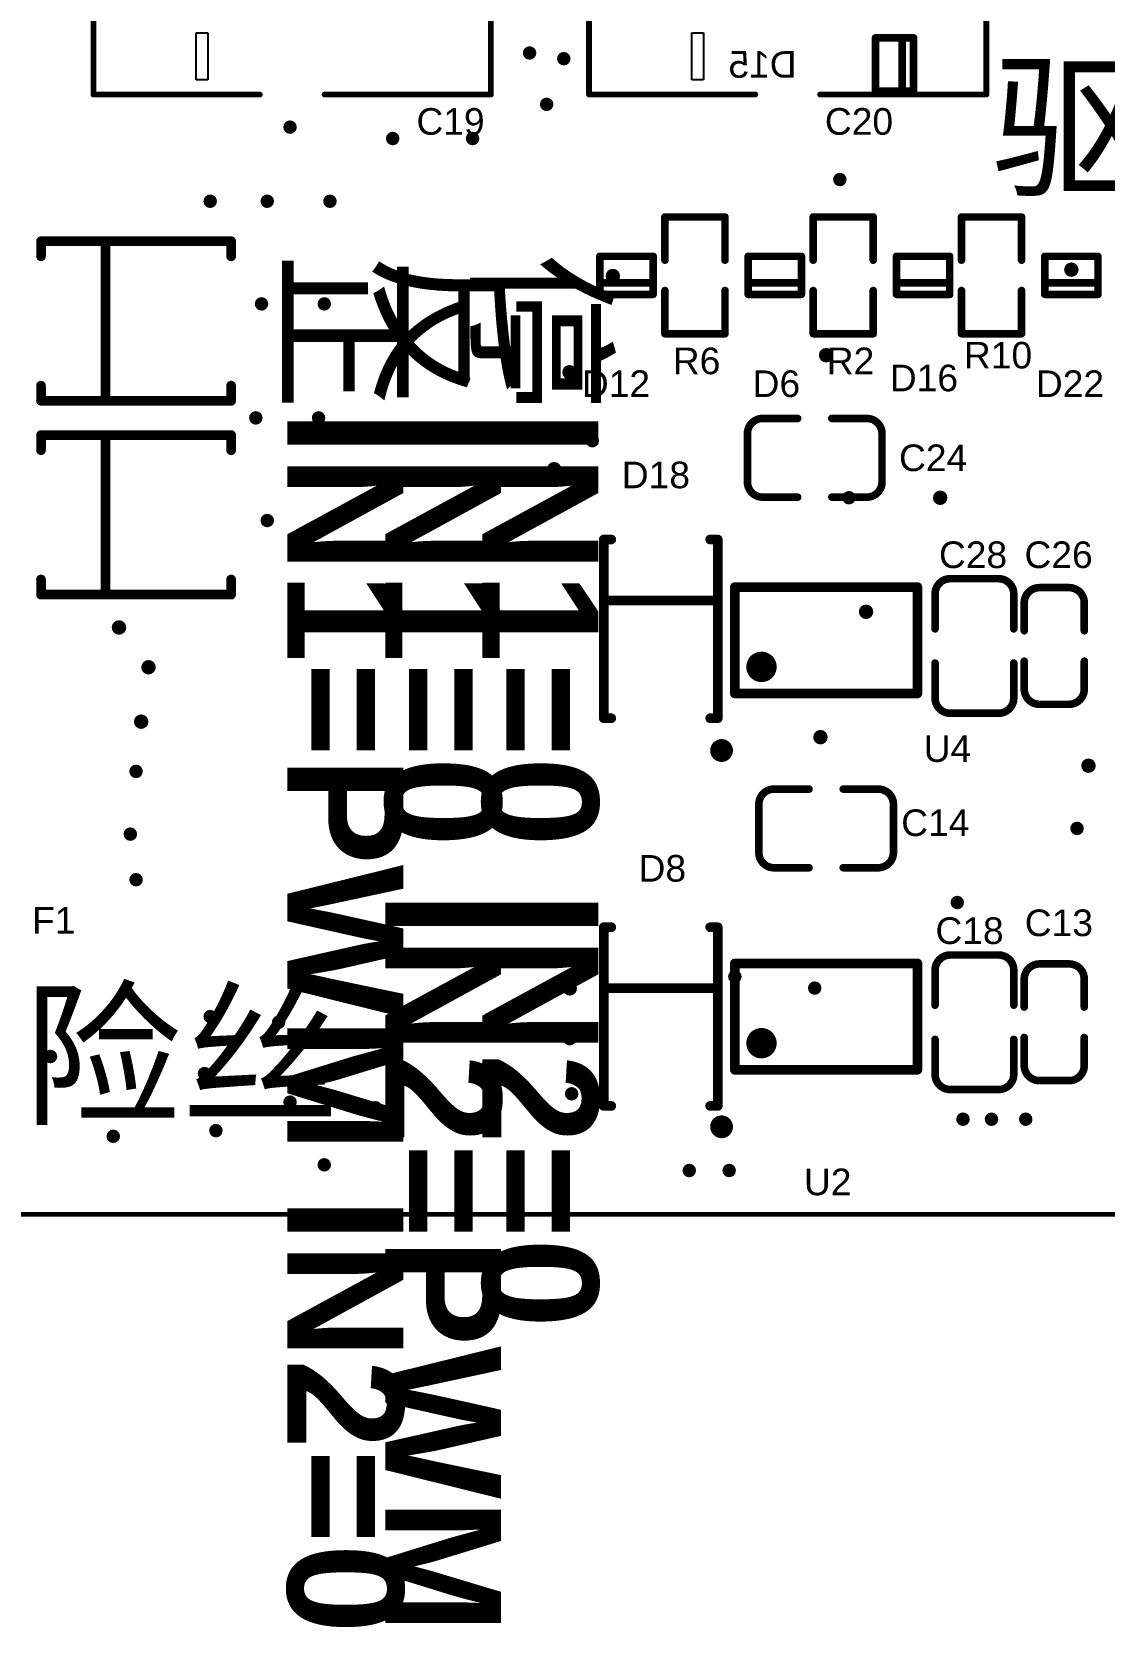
# Model space of a CAD drawing. Header units: inches. Extents: x -6 to 109, y -11 to 64.
# Drawn here: x 34.31 to 62.51, y -10.96 to 31.01 of the extents above; entities that cross this region are included whole.
import ezdxf

# ---------------------------------------------------------------- set-up
doc = ezdxf.new("R2010")
doc.units = ezdxf.units.IN
for name, color, linetype in [('BottomOverlay', 54, 'Continuous'), ('Mechanical1', 6, 'Continuous'), ('TopOverlay', 2, 'Continuous'), ('ViaHoleLayer', 16, 'Continuous')]:
    doc.layers.add(name, color=color, linetype=linetype)
doc.styles.add('Arial', font='', dxfattribs={"height": 0.2})
doc.styles.add('Arial_Bold', font='', dxfattribs={"height": 0.2})
doc.styles.get('Arial').set_extended_font_data('Arial')
doc.styles.get('Arial_Bold').set_extended_font_data('Arial', bold=True)

# ---------------------------------------------------------------- blocks, each defined once
blk = doc.blocks.new('LC_SMB_DO_214AA__S1_4')
at = {"layer": 'TopOverlay', "const_width": 0.254}
for points in [[(-2.5, 1.7), (-2.5, 2.1)], [(-2.5, 2.1), (2.5, 2.1)], [(-0.8, -2.1), (-0.8, 2.1)], [(2.5, 1.7), (2.5, 2.1)], [(-2.5, -2.1), (-2.5, -1.7)], [(2.5, -2.1), (2.5, -1.7)], [(-2.5, -2.1), (2.5, -2.1)]]:
    blk.add_lwpolyline(points, dxfattribs=at)
at = {"layer": 'TopOverlay', "const_width": 0.127}
for points in [[(-2.564, 2.1, 1), (-2.437, 2.1, 1)], [(-2.564, 2.1, 1), (-2.437, 2.1, 1)], [(-0.864, 2.1, 1), (-0.737, 2.1, 1)], [(2.437, 2.1, 1), (2.564, 2.1, 1)], [(2.437, 2.1, 1), (2.564, 2.1, 1)], [(-2.564, 1.7, 1), (-2.437, 1.7, 1)], [(2.437, 1.7, 1), (2.564, 1.7, 1)], [(-2.564, -1.7, 1), (-2.437, -1.7, 1)], [(2.437, -1.7, 1), (2.564, -1.7, 1)], [(-2.564, -2.1, 1), (-2.437, -2.1, 1)], [(-2.564, -2.1, 1), (-2.437, -2.1, 1)], [(-0.864, -2.1, 1), (-0.737, -2.1, 1)], [(2.437, -2.1, 1), (2.564, -2.1, 1)], [(2.437, -2.1, 1), (2.564, -2.1, 1)]]:
    blk.add_lwpolyline(points, format="xyb", close=True, dxfattribs=at)
blk = doc.blocks.new('LC_SOIC_8_150____8')
at = {"layer": 'TopOverlay', "const_width": 0.254}
for points in [[(-2.4, 1.4), (2.4, 1.4)], [(-2.4, -1.4), (-2.4, 1.4)], [(2.4, -1.4), (2.4, 1.4)], [(-2.4, -1.4), (2.4, -1.4)]]:
    blk.add_lwpolyline(points, dxfattribs=at)
at = {"layer": 'TopOverlay'}
for points, const_width in [([(-2.464, 1.4, 1), (-2.337, 1.4, 1)], 0.127), ([(-2.464, 1.4, 1), (-2.337, 1.4, 1)], 0.127), ([(2.337, 1.4, 1), (2.464, 1.4, 1)], 0.127), ([(2.337, 1.4, 1), (2.464, 1.4, 1)], 0.127), ([(-1.5, -0.7, 1), (-1.9, -0.7, 1)], 0.4), ([(-2, -0.7, 1), (-1.8, -0.7, 1)], 0.2), ([(-1.6, -0.7, 1), (-1.4, -0.7, 1)], 0.2), ([(-2.464, -1.4, 1), (-2.337, -1.4, 1)], 0.127), ([(-2.464, -1.4, 1), (-2.337, -1.4, 1)], 0.127), ([(2.337, -1.4, 1), (2.464, -1.4, 1)], 0.127), ([(2.337, -1.4, 1), (2.464, -1.4, 1)], 0.127), ([(-2.6, -2.9, 1), (-2.9, -2.9, 1)], 0.3), ([(-2.975, -2.9, 1), (-2.825, -2.9, 1)], 0.15), ([(-2.675, -2.9, 1), (-2.525, -2.9, 1)], 0.15)]:
    blk.add_lwpolyline(points, format="xyb", close=True, dxfattribs=dict(at, const_width=const_width))
blk = doc.blocks.new('LC_SOIC_8_150____10')
at = {"layer": 'TopOverlay', "const_width": 0.254}
for points in [[(-2.4, 1.4), (2.4, 1.4)], [(-2.4, -1.4), (-2.4, 1.4)], [(2.4, -1.4), (2.4, 1.4)], [(-2.4, -1.4), (2.4, -1.4)]]:
    blk.add_lwpolyline(points, dxfattribs=at)
at = {"layer": 'TopOverlay'}
for points, const_width in [([(-2.464, 1.4, 1), (-2.337, 1.4, 1)], 0.127), ([(-2.464, 1.4, 1), (-2.337, 1.4, 1)], 0.127), ([(2.337, 1.4, 1), (2.464, 1.4, 1)], 0.127), ([(2.337, 1.4, 1), (2.464, 1.4, 1)], 0.127), ([(-1.5, -0.7, 1), (-1.9, -0.7, 1)], 0.4), ([(-2, -0.7, 1), (-1.8, -0.7, 1)], 0.2), ([(-1.6, -0.7, 1), (-1.4, -0.7, 1)], 0.2), ([(-2.464, -1.4, 1), (-2.337, -1.4, 1)], 0.127), ([(-2.464, -1.4, 1), (-2.337, -1.4, 1)], 0.127), ([(2.337, -1.4, 1), (2.464, -1.4, 1)], 0.127), ([(2.337, -1.4, 1), (2.464, -1.4, 1)], 0.127), ([(-2.6, -2.9, 1), (-2.9, -2.9, 1)], 0.3), ([(-2.975, -2.9, 1), (-2.825, -2.9, 1)], 0.15), ([(-2.675, -2.9, 1), (-2.525, -2.9, 1)], 0.15)]:
    blk.add_lwpolyline(points, format="xyb", close=True, dxfattribs=dict(at, const_width=const_width))
blk = doc.blocks.new('LC_0603_R_30')
at = {"layer": 'TopOverlay', "const_width": 0.2}
for points in [[(-0.4, 0.79), (-1.535, 0.79)], [(-1.535, -0.79), (-1.535, 0.79)], [(1.535, 0.79), (0.4, 0.79)], [(1.535, -0.79), (1.535, 0.79)], [(-0.4, -0.79), (-1.535, -0.79)], [(1.535, -0.79), (0.4, -0.79)]]:
    blk.add_lwpolyline(points, dxfattribs=at)
at = {"layer": 'TopOverlay', "const_width": 0.1}
for points in [[(-1.585, 0.79, 1), (-1.485, 0.79, 1)], [(-1.585, 0.79, 1), (-1.485, 0.79, 1)], [(-0.45, 0.79, 1), (-0.35, 0.79, 1)], [(0.35, 0.79, 1), (0.45, 0.79, 1)], [(1.485, 0.79, 1), (1.585, 0.79, 1)], [(1.485, 0.79, 1), (1.585, 0.79, 1)], [(-1.585, -0.79, 1), (-1.485, -0.79, 1)], [(-1.585, -0.79, 1), (-1.485, -0.79, 1)], [(-0.45, -0.79, 1), (-0.35, -0.79, 1)], [(0.35, -0.79, 1), (0.45, -0.79, 1)], [(1.485, -0.79, 1), (1.585, -0.79, 1)], [(1.485, -0.79, 1), (1.585, -0.79, 1)]]:
    blk.add_lwpolyline(points, format="xyb", close=True, dxfattribs=at)
blk = doc.blocks.new('LC_0603_R_34')
at = {"layer": 'TopOverlay', "const_width": 0.2}
for points in [[(-0.4, 0.79), (-1.535, 0.79)], [(-1.535, -0.79), (-1.535, 0.79)], [(1.535, 0.79), (0.4, 0.79)], [(1.535, -0.79), (1.535, 0.79)], [(-0.4, -0.79), (-1.535, -0.79)], [(1.535, -0.79), (0.4, -0.79)]]:
    blk.add_lwpolyline(points, dxfattribs=at)
at = {"layer": 'TopOverlay', "const_width": 0.1}
for points in [[(-1.585, 0.79, 1), (-1.485, 0.79, 1)], [(-1.585, 0.79, 1), (-1.485, 0.79, 1)], [(-0.45, 0.79, 1), (-0.35, 0.79, 1)], [(0.35, 0.79, 1), (0.45, 0.79, 1)], [(1.485, 0.79, 1), (1.585, 0.79, 1)], [(1.485, 0.79, 1), (1.585, 0.79, 1)], [(-1.585, -0.79, 1), (-1.485, -0.79, 1)], [(-1.585, -0.79, 1), (-1.485, -0.79, 1)], [(-0.45, -0.79, 1), (-0.35, -0.79, 1)], [(0.35, -0.79, 1), (0.45, -0.79, 1)], [(1.485, -0.79, 1), (1.585, -0.79, 1)], [(1.485, -0.79, 1), (1.585, -0.79, 1)]]:
    blk.add_lwpolyline(points, format="xyb", close=True, dxfattribs=at)
blk = doc.blocks.new('LC_0603_R_38')
at = {"layer": 'TopOverlay', "const_width": 0.2}
for points in [[(-0.4, 0.79), (-1.535, 0.79)], [(-1.535, -0.79), (-1.535, 0.79)], [(1.535, 0.79), (0.4, 0.79)], [(1.535, -0.79), (1.535, 0.79)], [(-0.4, -0.79), (-1.535, -0.79)], [(1.535, -0.79), (0.4, -0.79)]]:
    blk.add_lwpolyline(points, dxfattribs=at)
at = {"layer": 'TopOverlay', "const_width": 0.1}
for points in [[(-1.585, 0.79, 1), (-1.485, 0.79, 1)], [(-1.585, 0.79, 1), (-1.485, 0.79, 1)], [(-0.45, 0.79, 1), (-0.35, 0.79, 1)], [(0.35, 0.79, 1), (0.45, 0.79, 1)], [(1.485, 0.79, 1), (1.585, 0.79, 1)], [(1.485, 0.79, 1), (1.585, 0.79, 1)], [(-1.585, -0.79, 1), (-1.485, -0.79, 1)], [(-1.585, -0.79, 1), (-1.485, -0.79, 1)], [(-0.45, -0.79, 1), (-0.35, -0.79, 1)], [(0.35, -0.79, 1), (0.45, -0.79, 1)], [(1.485, -0.79, 1), (1.585, -0.79, 1)], [(1.485, -0.79, 1), (1.585, -0.79, 1)]]:
    blk.add_lwpolyline(points, format="xyb", close=True, dxfattribs=at)
blk = doc.blocks.new('LC_SOD_123F_59')
at = {"layer": 'TopOverlay', "const_width": 0.2}
for points in [[(-0.5, 0.7), (-0.5, -0.7)], [(-0.5, 0.7), (0.5, 0.7)], [(-0.2, 0.7), (-0.2, -0.7)], [(0.5, 0.7), (0.5, -0.7)], [(-0.5, -0.7), (0.5, -0.7)]]:
    blk.add_lwpolyline(points, dxfattribs=at)
at = {"layer": 'TopOverlay', "const_width": 0.1}
for points in [[(-0.55, 0.7, 1), (-0.45, 0.7, 1)], [(-0.55, 0.7, 1), (-0.45, 0.7, 1)], [(-0.25, 0.7, 1), (-0.15, 0.7, 1)], [(0.45, 0.7, 1), (0.55, 0.7, 1)], [(0.45, 0.7, 1), (0.55, 0.7, 1)], [(-0.55, -0.7, 1), (-0.45, -0.7, 1)], [(-0.55, -0.7, 1), (-0.45, -0.7, 1)], [(-0.25, -0.7, 1), (-0.15, -0.7, 1)], [(0.45, -0.7, 1), (0.55, -0.7, 1)], [(0.45, -0.7, 1), (0.55, -0.7, 1)]]:
    blk.add_lwpolyline(points, format="xyb", close=True, dxfattribs=at)
blk = doc.blocks.new('LC_SMA_DO_214AC__S1_63')
at = {"layer": 'TopOverlay', "const_width": 0.254}
for points in [[(2.35, 1.5), (-2.35, 1.5)], [(-2.35, 1.3), (-2.35, 1.5)], [(-0.75, -1.5), (-0.75, 1.5)], [(2.35, 1.3), (2.35, 1.5)], [(-2.35, -1.5), (-2.35, -1.3)], [(2.35, -1.5), (2.35, -1.3)], [(2.35, -1.5), (-2.35, -1.5)]]:
    blk.add_lwpolyline(points, dxfattribs=at)
at = {"layer": 'TopOverlay', "const_width": 0.127}
for points in [[(-2.414, 1.5, 1), (-2.287, 1.5, 1)], [(-2.414, 1.5, 1), (-2.287, 1.5, 1)], [(-2.414, 1.3, 1), (-2.287, 1.3, 1)], [(-0.814, 1.5, 1), (-0.687, 1.5, 1)], [(2.287, 1.5, 1), (2.414, 1.5, 1)], [(2.287, 1.5, 1), (2.414, 1.5, 1)], [(2.287, 1.3, 1), (2.414, 1.3, 1)], [(-2.414, -1.3, 1), (-2.287, -1.3, 1)], [(2.287, -1.3, 1), (2.414, -1.3, 1)], [(-2.414, -1.5, 1), (-2.287, -1.5, 1)], [(-2.414, -1.5, 1), (-2.287, -1.5, 1)], [(-0.814, -1.5, 1), (-0.687, -1.5, 1)], [(2.287, -1.5, 1), (2.414, -1.5, 1)], [(2.287, -1.5, 1), (2.414, -1.5, 1)]]:
    blk.add_lwpolyline(points, format="xyb", close=True, dxfattribs=at)
blk = doc.blocks.new('LC_SOD_123F_65')
at = {"layer": 'TopOverlay', "const_width": 0.2}
for points in [[(-0.5, 0.7), (-0.5, -0.7)], [(-0.5, 0.7), (0.5, 0.7)], [(-0.2, 0.7), (-0.2, -0.7)], [(0.5, 0.7), (0.5, -0.7)], [(-0.5, -0.7), (0.5, -0.7)]]:
    blk.add_lwpolyline(points, dxfattribs=at)
at = {"layer": 'TopOverlay', "const_width": 0.1}
for points in [[(-0.55, 0.7, 1), (-0.45, 0.7, 1)], [(-0.55, 0.7, 1), (-0.45, 0.7, 1)], [(-0.25, 0.7, 1), (-0.15, 0.7, 1)], [(0.45, 0.7, 1), (0.55, 0.7, 1)], [(0.45, 0.7, 1), (0.55, 0.7, 1)], [(-0.55, -0.7, 1), (-0.45, -0.7, 1)], [(-0.55, -0.7, 1), (-0.45, -0.7, 1)], [(-0.25, -0.7, 1), (-0.15, -0.7, 1)], [(0.45, -0.7, 1), (0.55, -0.7, 1)], [(0.45, -0.7, 1), (0.55, -0.7, 1)]]:
    blk.add_lwpolyline(points, format="xyb", close=True, dxfattribs=at)
blk = doc.blocks.new('LC_SOD_123_B_66')
at = {"layer": 'BottomOverlay', "const_width": 0.2}
for points in [[(0.5, 0.7), (-0.5, 0.7)], [(-0.5, 0.7), (-0.5, -0.7)], [(-0.2, 0.7), (-0.2, -0.7)], [(0.5, 0.7), (0.5, -0.7)], [(0.5, -0.7), (-0.5, -0.7)]]:
    blk.add_lwpolyline(points, dxfattribs=at)
at = {"layer": 'BottomOverlay', "const_width": 0.1}
for points in [[(-0.55, 0.7, 1), (-0.45, 0.7, 1)], [(-0.55, 0.7, 1), (-0.45, 0.7, 1)], [(-0.25, 0.7, 1), (-0.15, 0.7, 1)], [(0.45, 0.7, 1), (0.55, 0.7, 1)], [(0.45, 0.7, 1), (0.55, 0.7, 1)], [(-0.55, -0.7, 1), (-0.45, -0.7, 1)], [(-0.55, -0.7, 1), (-0.45, -0.7, 1)], [(-0.25, -0.7, 1), (-0.15, -0.7, 1)], [(0.45, -0.7, 1), (0.55, -0.7, 1)], [(0.45, -0.7, 1), (0.55, -0.7, 1)]]:
    blk.add_lwpolyline(points, format="xyb", close=True, dxfattribs=at)
blk = doc.blocks.new('LC_SOD_123F_69')
at = {"layer": 'TopOverlay', "const_width": 0.2}
for points in [[(-0.5, 0.7), (-0.5, -0.7)], [(-0.5, 0.7), (0.5, 0.7)], [(-0.2, 0.7), (-0.2, -0.7)], [(0.5, 0.7), (0.5, -0.7)], [(-0.5, -0.7), (0.5, -0.7)]]:
    blk.add_lwpolyline(points, dxfattribs=at)
at = {"layer": 'TopOverlay', "const_width": 0.1}
for points in [[(-0.55, 0.7, 1), (-0.45, 0.7, 1)], [(-0.55, 0.7, 1), (-0.45, 0.7, 1)], [(-0.25, 0.7, 1), (-0.15, 0.7, 1)], [(0.45, 0.7, 1), (0.55, 0.7, 1)], [(0.45, 0.7, 1), (0.55, 0.7, 1)], [(-0.55, -0.7, 1), (-0.45, -0.7, 1)], [(-0.55, -0.7, 1), (-0.45, -0.7, 1)], [(-0.25, -0.7, 1), (-0.15, -0.7, 1)], [(0.45, -0.7, 1), (0.55, -0.7, 1)], [(0.45, -0.7, 1), (0.55, -0.7, 1)]]:
    blk.add_lwpolyline(points, format="xyb", close=True, dxfattribs=at)
blk = doc.blocks.new('LC_SMA_DO_214AC__S1_73')
at = {"layer": 'TopOverlay', "const_width": 0.254}
for points in [[(2.35, 1.5), (-2.35, 1.5)], [(-2.35, 1.3), (-2.35, 1.5)], [(-0.75, -1.5), (-0.75, 1.5)], [(2.35, 1.3), (2.35, 1.5)], [(-2.35, -1.5), (-2.35, -1.3)], [(2.35, -1.5), (2.35, -1.3)], [(2.35, -1.5), (-2.35, -1.5)]]:
    blk.add_lwpolyline(points, dxfattribs=at)
at = {"layer": 'TopOverlay', "const_width": 0.127}
for points in [[(-2.414, 1.5, 1), (-2.287, 1.5, 1)], [(-2.414, 1.5, 1), (-2.287, 1.5, 1)], [(-2.414, 1.3, 1), (-2.287, 1.3, 1)], [(-0.814, 1.5, 1), (-0.687, 1.5, 1)], [(2.287, 1.5, 1), (2.414, 1.5, 1)], [(2.287, 1.5, 1), (2.414, 1.5, 1)], [(2.287, 1.3, 1), (2.414, 1.3, 1)], [(-2.414, -1.3, 1), (-2.287, -1.3, 1)], [(2.287, -1.3, 1), (2.414, -1.3, 1)], [(-2.414, -1.5, 1), (-2.287, -1.5, 1)], [(-2.414, -1.5, 1), (-2.287, -1.5, 1)], [(-0.814, -1.5, 1), (-0.687, -1.5, 1)], [(2.287, -1.5, 1), (2.414, -1.5, 1)], [(2.287, -1.5, 1), (2.414, -1.5, 1)]]:
    blk.add_lwpolyline(points, format="xyb", close=True, dxfattribs=at)
blk = doc.blocks.new('LC_SOD_123F_75')
at = {"layer": 'TopOverlay', "const_width": 0.2}
for points in [[(-0.5, 0.7), (-0.5, -0.7)], [(-0.5, 0.7), (0.5, 0.7)], [(-0.2, 0.7), (-0.2, -0.7)], [(0.5, 0.7), (0.5, -0.7)], [(-0.5, -0.7), (0.5, -0.7)]]:
    blk.add_lwpolyline(points, dxfattribs=at)
at = {"layer": 'TopOverlay', "const_width": 0.1}
for points in [[(-0.55, 0.7, 1), (-0.45, 0.7, 1)], [(-0.55, 0.7, 1), (-0.45, 0.7, 1)], [(-0.25, 0.7, 1), (-0.15, 0.7, 1)], [(0.45, 0.7, 1), (0.55, 0.7, 1)], [(0.45, 0.7, 1), (0.55, 0.7, 1)], [(-0.55, -0.7, 1), (-0.45, -0.7, 1)], [(-0.55, -0.7, 1), (-0.45, -0.7, 1)], [(-0.25, -0.7, 1), (-0.15, -0.7, 1)], [(0.45, -0.7, 1), (0.55, -0.7, 1)], [(0.45, -0.7, 1), (0.55, -0.7, 1)]]:
    blk.add_lwpolyline(points, format="xyb", close=True, dxfattribs=at)
blk = doc.blocks.new('LC_SMB_DO_214AA__S1_79')
at = {"layer": 'TopOverlay', "const_width": 0.254}
for points in [[(-2.5, 1.7), (-2.5, 2.1)], [(-2.5, 2.1), (2.5, 2.1)], [(-0.8, -2.1), (-0.8, 2.1)], [(2.5, 1.7), (2.5, 2.1)], [(-2.5, -2.1), (-2.5, -1.7)], [(2.5, -2.1), (2.5, -1.7)], [(-2.5, -2.1), (2.5, -2.1)]]:
    blk.add_lwpolyline(points, dxfattribs=at)
at = {"layer": 'TopOverlay', "const_width": 0.127}
for points in [[(-2.564, 2.1, 1), (-2.437, 2.1, 1)], [(-2.564, 2.1, 1), (-2.437, 2.1, 1)], [(-0.864, 2.1, 1), (-0.737, 2.1, 1)], [(2.437, 2.1, 1), (2.564, 2.1, 1)], [(2.437, 2.1, 1), (2.564, 2.1, 1)], [(-2.564, 1.7, 1), (-2.437, 1.7, 1)], [(2.437, 1.7, 1), (2.564, 1.7, 1)], [(-2.564, -1.7, 1), (-2.437, -1.7, 1)], [(2.437, -1.7, 1), (2.564, -1.7, 1)], [(-2.564, -2.1, 1), (-2.437, -2.1, 1)], [(-2.564, -2.1, 1), (-2.437, -2.1, 1)], [(-0.864, -2.1, 1), (-0.737, -2.1, 1)], [(2.437, -2.1, 1), (2.564, -2.1, 1)], [(2.437, -2.1, 1), (2.564, -2.1, 1)]]:
    blk.add_lwpolyline(points, format="xyb", close=True, dxfattribs=at)
blk = doc.blocks.new('LC_0805_C_84')
at = {"layer": 'TopOverlay', "const_width": 0.2}
for points in [[(-1.77, 0.635, -0.414214), (-1.37, 1.035)], [(1.37, 1.035, -0.414213), (1.77, 0.635)], [(-1.37, -1.035, -0.414214), (-1.77, -0.635)], [(1.77, -0.635, -0.414214), (1.37, -1.035)]]:
    blk.add_lwpolyline(points, format="xyb", dxfattribs=at)
for points in [[(-1.37, 1.035), (-0.45, 1.035)], [(0.45, 1.035), (1.37, 1.035)], [(-1.77, 0.635), (-1.77, -0.635)], [(1.77, 0.635), (1.77, -0.635)], [(-1.37, -1.035), (-0.45, -1.035)], [(0.45, -1.035), (1.37, -1.035)]]:
    blk.add_lwpolyline(points, dxfattribs=at)
at = {"layer": 'TopOverlay', "const_width": 0.1}
for points in [[(-1.42, 1.035, 1), (-1.32, 1.035, 1)], [(-1.42, 1.035, 1), (-1.32, 1.035, 1)], [(-0.5, 1.035, 1), (-0.4, 1.035, 1)], [(0.4, 1.035, 1), (0.5, 1.035, 1)], [(1.32, 1.035, 1), (1.42, 1.035, 1)], [(1.32, 1.035, 1), (1.42, 1.035, 1)], [(-1.82, 0.635, 1), (-1.72, 0.635, 1)], [(-1.82, 0.635, 1), (-1.72, 0.635, 1)], [(1.72, 0.635, 1), (1.82, 0.635, 1)], [(1.72, 0.635, 1), (1.82, 0.635, 1)], [(-1.82, -0.635, 1), (-1.72, -0.635, 1)], [(-1.82, -0.635, 1), (-1.72, -0.635, 1)], [(1.72, -0.635, 1), (1.82, -0.635, 1)], [(1.72, -0.635, 1), (1.82, -0.635, 1)], [(-1.42, -1.035, 1), (-1.32, -1.035, 1)], [(-1.42, -1.035, 1), (-1.32, -1.035, 1)], [(-0.5, -1.035, 1), (-0.4, -1.035, 1)], [(0.4, -1.035, 1), (0.5, -1.035, 1)], [(1.32, -1.035, 1), (1.42, -1.035, 1)], [(1.32, -1.035, 1), (1.42, -1.035, 1)]]:
    blk.add_lwpolyline(points, format="xyb", close=True, dxfattribs=at)
blk = doc.blocks.new('LC_0603_C_86')
at = {"layer": 'TopOverlay', "const_width": 0.2}
for points in [[(-1.535, 0.39, -0.414214), (-1.135, 0.79)], [(1.135, 0.79, -0.414213), (1.535, 0.39)], [(-1.135, -0.79, -0.414214), (-1.535, -0.39)], [(1.535, -0.39, -0.414213), (1.135, -0.79)]]:
    blk.add_lwpolyline(points, format="xyb", dxfattribs=at)
for points in [[(-1.135, 0.79), (-0.4, 0.79)], [(0.4, 0.79), (1.135, 0.79)], [(-1.535, 0.39), (-1.535, -0.39)], [(1.535, 0.39), (1.535, -0.39)], [(-1.135, -0.79), (-0.4, -0.79)], [(0.4, -0.79), (1.135, -0.79)]]:
    blk.add_lwpolyline(points, dxfattribs=at)
at = {"layer": 'TopOverlay', "const_width": 0.1}
for points in [[(-1.185, 0.79, 1), (-1.085, 0.79, 1)], [(-1.185, 0.79, 1), (-1.085, 0.79, 1)], [(-0.45, 0.79, 1), (-0.35, 0.79, 1)], [(0.35, 0.79, 1), (0.45, 0.79, 1)], [(1.085, 0.79, 1), (1.185, 0.79, 1)], [(1.085, 0.79, 1), (1.185, 0.79, 1)], [(-1.585, 0.39, 1), (-1.485, 0.39, 1)], [(-1.585, 0.39, 1), (-1.485, 0.39, 1)], [(1.485, 0.39, 1), (1.585, 0.39, 1)], [(1.485, 0.39, 1), (1.585, 0.39, 1)], [(-1.585, -0.39, 1), (-1.485, -0.39, 1)], [(-1.585, -0.39, 1), (-1.485, -0.39, 1)], [(1.485, -0.39, 1), (1.585, -0.39, 1)], [(1.485, -0.39, 1), (1.585, -0.39, 1)], [(-1.185, -0.79, 1), (-1.085, -0.79, 1)], [(-1.185, -0.79, 1), (-1.085, -0.79, 1)], [(-0.45, -0.79, 1), (-0.35, -0.79, 1)], [(0.35, -0.79, 1), (0.45, -0.79, 1)], [(1.085, -0.79, 1), (1.185, -0.79, 1)], [(1.085, -0.79, 1), (1.185, -0.79, 1)]]:
    blk.add_lwpolyline(points, format="xyb", close=True, dxfattribs=at)
blk = doc.blocks.new('LC_0805_C_88')
at = {"layer": 'TopOverlay', "const_width": 0.2}
for points in [[(-1.77, 0.635, -0.414214), (-1.37, 1.035)], [(1.37, 1.035, -0.414213), (1.77, 0.635)], [(-1.37, -1.035, -0.414214), (-1.77, -0.635)], [(1.77, -0.635, -0.414214), (1.37, -1.035)]]:
    blk.add_lwpolyline(points, format="xyb", dxfattribs=at)
for points in [[(-1.37, 1.035), (-0.45, 1.035)], [(0.45, 1.035), (1.37, 1.035)], [(-1.77, -0.635), (-1.77, 0.635)], [(1.77, -0.635), (1.77, 0.635)], [(-1.37, -1.035), (-0.45, -1.035)], [(0.45, -1.035), (1.37, -1.035)]]:
    blk.add_lwpolyline(points, dxfattribs=at)
at = {"layer": 'TopOverlay', "const_width": 0.1}
for points in [[(-1.42, 1.035, 1), (-1.32, 1.035, 1)], [(-1.42, 1.035, 1), (-1.32, 1.035, 1)], [(-0.5, 1.035, 1), (-0.4, 1.035, 1)], [(0.4, 1.035, 1), (0.5, 1.035, 1)], [(1.32, 1.035, 1), (1.42, 1.035, 1)], [(1.32, 1.035, 1), (1.42, 1.035, 1)], [(-1.82, 0.635, 1), (-1.72, 0.635, 1)], [(-1.82, 0.635, 1), (-1.72, 0.635, 1)], [(1.72, 0.635, 1), (1.82, 0.635, 1)], [(1.72, 0.635, 1), (1.82, 0.635, 1)], [(-1.82, -0.635, 1), (-1.72, -0.635, 1)], [(-1.82, -0.635, 1), (-1.72, -0.635, 1)], [(1.72, -0.635, 1), (1.82, -0.635, 1)], [(1.72, -0.635, 1), (1.82, -0.635, 1)], [(-1.42, -1.035, 1), (-1.32, -1.035, 1)], [(-1.42, -1.035, 1), (-1.32, -1.035, 1)], [(-0.5, -1.035, 1), (-0.4, -1.035, 1)], [(0.4, -1.035, 1), (0.5, -1.035, 1)], [(1.32, -1.035, 1), (1.42, -1.035, 1)], [(1.32, -1.035, 1), (1.42, -1.035, 1)]]:
    blk.add_lwpolyline(points, format="xyb", close=True, dxfattribs=at)
blk = doc.blocks.new('470UF_35V_SMD10_10_5_92')
at = {"layer": 'TopOverlay'}
for p, q in [((-4.613, -1.574), (-4.613, -1.574)), ((-4.613, -1.574), (-4.613, -3.634)), ((-4.304, -1.574), (-4.613, -1.574)), ((-4.304, -3.634), (-4.304, -1.574)), ((-5.076, -2.449), (-5.076, -2.449)), ((-5.076, -2.449), (-5.076, -2.758)), ((-3.84, -2.449), (-5.076, -2.449)), ((-3.84, -2.758), (-3.84, -2.449)), ((3.37, -2.758), (3.37, -2.449)), ((3.37, -2.449), (4.606, -2.449)), ((4.606, -2.449), (4.606, -2.449)), ((4.606, -2.449), (4.606, -2.758)), ((-5.076, -2.758), (-3.84, -2.758)), ((4.606, -2.758), (3.37, -2.758)), ((-4.613, -3.634), (-4.304, -3.634))]:
    blk.add_line(p, q, dxfattribs=at)
at = {"layer": 'TopOverlay', "const_width": 0.152}
for points in [[(-5.461, 2.855), (-3.325, 4.991)], [(4.991, 4.991), (-3.325, 4.991)], [(4.991, 0.618), (4.991, 4.991)], [(-5.461, 0.618), (-5.461, 2.855)], [(-5.461, -3.325), (-5.461, -1.087)], [(4.991, -5.461), (4.991, -1.087)], [(-3.325, -5.461), (-5.461, -3.325)], [(4.991, -5.461), (-3.325, -5.461)]]:
    blk.add_lwpolyline(points, dxfattribs=at)
at = {"layer": 'TopOverlay', "const_width": 0.0762}
for points in [[(-3.363, 4.991, 1), (-3.287, 4.991, 1)], [(-3.363, 4.991, 1), (-3.287, 4.991, 1)], [(4.953, 4.991, 1), (5.029, 4.991, 1)], [(4.953, 4.991, 1), (5.029, 4.991, 1)], [(-5.499, 2.855, 1), (-5.423, 2.855, 1)], [(-5.499, 2.855, 1), (-5.423, 2.855, 1)], [(-5.499, 0.618, 1), (-5.423, 0.618, 1)], [(4.953, 0.618, 1), (5.029, 0.618, 1)], [(-5.499, -1.087, 1), (-5.423, -1.087, 1)], [(4.953, -1.087, 1), (5.029, -1.087, 1)], [(-5.499, -3.325, 1), (-5.423, -3.325, 1)], [(-5.499, -3.325, 1), (-5.423, -3.325, 1)], [(-3.363, -5.461, 1), (-3.287, -5.461, 1)], [(-3.363, -5.461, 1), (-3.287, -5.461, 1)], [(4.953, -5.461, 1), (5.029, -5.461, 1)], [(4.953, -5.461, 1), (5.029, -5.461, 1)]]:
    blk.add_lwpolyline(points, format="xyb", close=True, dxfattribs=at)
blk = doc.blocks.new('470UF_35V_SMD10_10_5_93')
at = {"layer": 'TopOverlay'}
for p, q in [((-4.613, -1.574), (-4.613, -1.574)), ((-4.613, -1.574), (-4.613, -3.634)), ((-4.304, -1.574), (-4.613, -1.574)), ((-4.304, -3.634), (-4.304, -1.574)), ((-5.076, -2.449), (-5.076, -2.449)), ((-5.076, -2.449), (-5.076, -2.758)), ((-3.84, -2.449), (-5.076, -2.449)), ((-3.84, -2.758), (-3.84, -2.449)), ((3.37, -2.758), (3.37, -2.449)), ((3.37, -2.449), (4.606, -2.449)), ((4.606, -2.449), (4.606, -2.449)), ((4.606, -2.449), (4.606, -2.758)), ((-5.076, -2.758), (-3.84, -2.758)), ((4.606, -2.758), (3.37, -2.758)), ((-4.613, -3.634), (-4.304, -3.634))]:
    blk.add_line(p, q, dxfattribs=at)
at = {"layer": 'TopOverlay', "const_width": 0.152}
for points in [[(-5.461, 2.855), (-3.325, 4.991)], [(4.991, 4.991), (-3.325, 4.991)], [(4.991, 0.618), (4.991, 4.991)], [(-5.461, 0.618), (-5.461, 2.855)], [(-5.461, -3.325), (-5.461, -1.087)], [(4.991, -5.461), (4.991, -1.087)], [(-3.325, -5.461), (-5.461, -3.325)], [(4.991, -5.461), (-3.325, -5.461)]]:
    blk.add_lwpolyline(points, dxfattribs=at)
at = {"layer": 'TopOverlay', "const_width": 0.0762}
for points in [[(-3.363, 4.991, 1), (-3.287, 4.991, 1)], [(-3.363, 4.991, 1), (-3.287, 4.991, 1)], [(4.953, 4.991, 1), (5.029, 4.991, 1)], [(4.953, 4.991, 1), (5.029, 4.991, 1)], [(-5.499, 2.855, 1), (-5.423, 2.855, 1)], [(-5.499, 2.855, 1), (-5.423, 2.855, 1)], [(-5.499, 0.618, 1), (-5.423, 0.618, 1)], [(4.953, 0.618, 1), (5.029, 0.618, 1)], [(-5.499, -1.087, 1), (-5.423, -1.087, 1)], [(4.953, -1.087, 1), (5.029, -1.087, 1)], [(-5.499, -3.325, 1), (-5.423, -3.325, 1)], [(-5.499, -3.325, 1), (-5.423, -3.325, 1)], [(-3.363, -5.461, 1), (-3.287, -5.461, 1)], [(-3.363, -5.461, 1), (-3.287, -5.461, 1)], [(4.953, -5.461, 1), (5.029, -5.461, 1)], [(4.953, -5.461, 1), (5.029, -5.461, 1)]]:
    blk.add_lwpolyline(points, format="xyb", close=True, dxfattribs=at)
blk = doc.blocks.new('LC_0805_C_94')
at = {"layer": 'TopOverlay', "const_width": 0.2}
for points in [[(-1.77, 0.635, -0.414214), (-1.37, 1.035)], [(1.37, 1.035, -0.414213), (1.77, 0.635)], [(-1.37, -1.035, -0.414214), (-1.77, -0.635)], [(1.77, -0.635, -0.414214), (1.37, -1.035)]]:
    blk.add_lwpolyline(points, format="xyb", dxfattribs=at)
for points in [[(-1.37, 1.035), (-0.45, 1.035)], [(0.45, 1.035), (1.37, 1.035)], [(-1.77, 0.635), (-1.77, -0.635)], [(1.77, 0.635), (1.77, -0.635)], [(-1.37, -1.035), (-0.45, -1.035)], [(0.45, -1.035), (1.37, -1.035)]]:
    blk.add_lwpolyline(points, dxfattribs=at)
at = {"layer": 'TopOverlay', "const_width": 0.1}
for points in [[(-1.42, 1.035, 1), (-1.32, 1.035, 1)], [(-1.42, 1.035, 1), (-1.32, 1.035, 1)], [(-0.5, 1.035, 1), (-0.4, 1.035, 1)], [(0.4, 1.035, 1), (0.5, 1.035, 1)], [(1.32, 1.035, 1), (1.42, 1.035, 1)], [(1.32, 1.035, 1), (1.42, 1.035, 1)], [(-1.82, 0.635, 1), (-1.72, 0.635, 1)], [(-1.82, 0.635, 1), (-1.72, 0.635, 1)], [(1.72, 0.635, 1), (1.82, 0.635, 1)], [(1.72, 0.635, 1), (1.82, 0.635, 1)], [(-1.82, -0.635, 1), (-1.72, -0.635, 1)], [(-1.82, -0.635, 1), (-1.72, -0.635, 1)], [(1.72, -0.635, 1), (1.82, -0.635, 1)], [(1.72, -0.635, 1), (1.82, -0.635, 1)], [(-1.42, -1.035, 1), (-1.32, -1.035, 1)], [(-1.42, -1.035, 1), (-1.32, -1.035, 1)], [(-0.5, -1.035, 1), (-0.4, -1.035, 1)], [(0.4, -1.035, 1), (0.5, -1.035, 1)], [(1.32, -1.035, 1), (1.42, -1.035, 1)], [(1.32, -1.035, 1), (1.42, -1.035, 1)]]:
    blk.add_lwpolyline(points, format="xyb", close=True, dxfattribs=at)
blk = doc.blocks.new('LC_0805_C_98')
at = {"layer": 'TopOverlay', "const_width": 0.2}
for points in [[(-1.77, 0.635, -0.414214), (-1.37, 1.035)], [(1.37, 1.035, -0.414213), (1.77, 0.635)], [(-1.37, -1.035, -0.414214), (-1.77, -0.635)], [(1.77, -0.635, -0.414214), (1.37, -1.035)]]:
    blk.add_lwpolyline(points, format="xyb", dxfattribs=at)
for points in [[(-1.37, 1.035), (-0.45, 1.035)], [(0.45, 1.035), (1.37, 1.035)], [(-1.77, -0.635), (-1.77, 0.635)], [(1.77, -0.635), (1.77, 0.635)], [(-1.37, -1.035), (-0.45, -1.035)], [(0.45, -1.035), (1.37, -1.035)]]:
    blk.add_lwpolyline(points, dxfattribs=at)
at = {"layer": 'TopOverlay', "const_width": 0.1}
for points in [[(-1.42, 1.035, 1), (-1.32, 1.035, 1)], [(-1.42, 1.035, 1), (-1.32, 1.035, 1)], [(-0.5, 1.035, 1), (-0.4, 1.035, 1)], [(0.4, 1.035, 1), (0.5, 1.035, 1)], [(1.32, 1.035, 1), (1.42, 1.035, 1)], [(1.32, 1.035, 1), (1.42, 1.035, 1)], [(-1.82, 0.635, 1), (-1.72, 0.635, 1)], [(-1.82, 0.635, 1), (-1.72, 0.635, 1)], [(1.72, 0.635, 1), (1.82, 0.635, 1)], [(1.72, 0.635, 1), (1.82, 0.635, 1)], [(-1.82, -0.635, 1), (-1.72, -0.635, 1)], [(-1.82, -0.635, 1), (-1.72, -0.635, 1)], [(1.72, -0.635, 1), (1.82, -0.635, 1)], [(1.72, -0.635, 1), (1.82, -0.635, 1)], [(-1.42, -1.035, 1), (-1.32, -1.035, 1)], [(-1.42, -1.035, 1), (-1.32, -1.035, 1)], [(-0.5, -1.035, 1), (-0.4, -1.035, 1)], [(0.4, -1.035, 1), (0.5, -1.035, 1)], [(1.32, -1.035, 1), (1.42, -1.035, 1)], [(1.32, -1.035, 1), (1.42, -1.035, 1)]]:
    blk.add_lwpolyline(points, format="xyb", close=True, dxfattribs=at)
blk = doc.blocks.new('LC_0603_C_99')
at = {"layer": 'TopOverlay', "const_width": 0.2}
for points in [[(-1.535, 0.39, -0.414214), (-1.135, 0.79)], [(1.135, 0.79, -0.414213), (1.535, 0.39)], [(-1.135, -0.79, -0.414214), (-1.535, -0.39)], [(1.535, -0.39, -0.414213), (1.135, -0.79)]]:
    blk.add_lwpolyline(points, format="xyb", dxfattribs=at)
for points in [[(-1.135, 0.79), (-0.4, 0.79)], [(0.4, 0.79), (1.135, 0.79)], [(-1.535, 0.39), (-1.535, -0.39)], [(1.535, 0.39), (1.535, -0.39)], [(-1.135, -0.79), (-0.4, -0.79)], [(0.4, -0.79), (1.135, -0.79)]]:
    blk.add_lwpolyline(points, dxfattribs=at)
at = {"layer": 'TopOverlay', "const_width": 0.1}
for points in [[(-1.185, 0.79, 1), (-1.085, 0.79, 1)], [(-1.185, 0.79, 1), (-1.085, 0.79, 1)], [(-0.45, 0.79, 1), (-0.35, 0.79, 1)], [(0.35, 0.79, 1), (0.45, 0.79, 1)], [(1.085, 0.79, 1), (1.185, 0.79, 1)], [(1.085, 0.79, 1), (1.185, 0.79, 1)], [(-1.585, 0.39, 1), (-1.485, 0.39, 1)], [(-1.585, 0.39, 1), (-1.485, 0.39, 1)], [(1.485, 0.39, 1), (1.585, 0.39, 1)], [(1.485, 0.39, 1), (1.585, 0.39, 1)], [(-1.585, -0.39, 1), (-1.485, -0.39, 1)], [(-1.585, -0.39, 1), (-1.485, -0.39, 1)], [(1.485, -0.39, 1), (1.585, -0.39, 1)], [(1.485, -0.39, 1), (1.585, -0.39, 1)], [(-1.185, -0.79, 1), (-1.085, -0.79, 1)], [(-1.185, -0.79, 1), (-1.085, -0.79, 1)], [(-0.45, -0.79, 1), (-0.35, -0.79, 1)], [(0.35, -0.79, 1), (0.45, -0.79, 1)], [(1.085, -0.79, 1), (1.185, -0.79, 1)], [(1.085, -0.79, 1), (1.185, -0.79, 1)]]:
    blk.add_lwpolyline(points, format="xyb", close=True, dxfattribs=at)

msp = doc.modelspace()

# ---------------------------------------------------------------- hatches: boundary and pattern name
at = {"layer": 'ViaHoleLayer'}
h = msp.add_hatch(color=16, dxfattribs=at)
edge = h.paths.add_edge_path()
edge.add_arc((47.4, 30.45), 0.178, 0, 360)
h = msp.add_hatch(color=16, dxfattribs=at)
edge = h.paths.add_edge_path()
edge.add_arc((48.3, 30.3), 0.178, 0, 360)
h = msp.add_hatch(color=16, dxfattribs=at)
edge = h.paths.add_edge_path()
edge.add_arc((47.85, 29.1), 0.178, 0, 360)
h = msp.add_hatch(color=16, dxfattribs=at)
edge = h.paths.add_edge_path()
edge.add_arc((41.1, 28.5), 0.178, 0, 360)
h = msp.add_hatch(color=16, dxfattribs=at)
edge = h.paths.add_edge_path()
edge.add_arc((43.8, 28.2), 0.178, 0, 360)
h = msp.add_hatch(color=16, dxfattribs=at)
edge = h.paths.add_edge_path()
edge.add_arc((45.9, 28.2), 0.178, 0, 360)
h = msp.add_hatch(color=16, dxfattribs=at)
edge = h.paths.add_edge_path()
edge.add_arc((55.561, 27.121), 0.178, 0, 360)
h = msp.add_hatch(color=16, dxfattribs=at)
edge = h.paths.add_edge_path()
edge.add_arc((39, 26.55), 0.178, 0, 360)
h = msp.add_hatch(color=16, dxfattribs=at)
edge = h.paths.add_edge_path()
edge.add_arc((40.5, 26.55), 0.178, 0, 360)
h = msp.add_hatch(color=16, dxfattribs=at)
edge = h.paths.add_edge_path()
edge.add_arc((42.15, 26.55), 0.178, 0, 360)
h = msp.add_hatch(color=16, dxfattribs=at)
edge = h.paths.add_edge_path()
edge.add_arc((49.59, 24.582), 0.191, 0, 360)
h = msp.add_hatch(color=16, dxfattribs=at)
edge = h.paths.add_edge_path()
edge.add_arc((61.65, 24.75), 0.191, 0, 360)
h = msp.add_hatch(color=16, dxfattribs=at)
edge = h.paths.add_edge_path()
edge.add_arc((40.35, 23.85), 0.178, 0, 360)
h = msp.add_hatch(color=16, dxfattribs=at)
edge = h.paths.add_edge_path()
edge.add_arc((42, 23.85), 0.178, 0, 360)
h = msp.add_hatch(color=16, dxfattribs=at)
edge = h.paths.add_edge_path()
edge.add_arc((55.2, 22.5), 0.191, 0, 360)
h = msp.add_hatch(color=16, dxfattribs=at)
edge = h.paths.add_edge_path()
edge.add_arc((48.45, 22.05), 0.191, 0, 360)
h = msp.add_hatch(color=16, dxfattribs=at)
edge = h.paths.add_edge_path()
edge.add_arc((40.2, 20.85), 0.178, 0, 360)
h = msp.add_hatch(color=16, dxfattribs=at)
edge = h.paths.add_edge_path()
edge.add_arc((41.85, 20.85), 0.178, 0, 360)
h = msp.add_hatch(color=16, dxfattribs=at)
edge = h.paths.add_edge_path()
edge.add_arc((49.05, 20.25), 0.178, 0, 360)
h = msp.add_hatch(color=16, dxfattribs=at)
edge = h.paths.add_edge_path()
edge.add_arc((48.045, 19.5), 0.191, 0, 360)
h = msp.add_hatch(color=16, dxfattribs=at)
edge = h.paths.add_edge_path()
edge.add_arc((55.8, 18.75), 0.178, 0, 360)
h = msp.add_hatch(color=16, dxfattribs=at)
edge = h.paths.add_edge_path()
edge.add_arc((58.2, 18.75), 0.191, 0, 360)
h = msp.add_hatch(color=16, dxfattribs=at)
edge = h.paths.add_edge_path()
edge.add_arc((40.5, 18.15), 0.178, 0, 360)
h = msp.add_hatch(color=16, dxfattribs=at)
edge = h.paths.add_edge_path()
edge.add_arc((41.85, 17.85), 0.178, 0, 360)
h = msp.add_hatch(color=16, dxfattribs=at)
edge = h.paths.add_edge_path()
edge.add_arc((56.25, 15.75), 0.191, 0, 360)
h = msp.add_hatch(color=16, dxfattribs=at)
edge = h.paths.add_edge_path()
edge.add_arc((36.601, 15.336), 0.191, 0, 360)
h = msp.add_hatch(color=16, dxfattribs=at)
edge = h.paths.add_edge_path()
edge.add_arc((37.377, 14.29), 0.191, 0, 360)
h = msp.add_hatch(color=16, dxfattribs=at)
edge = h.paths.add_edge_path()
edge.add_arc((37.184, 12.858), 0.191, 0, 360)
h = msp.add_hatch(color=16, dxfattribs=at)
edge = h.paths.add_edge_path()
edge.add_arc((55.05, 12.45), 0.191, 0, 360)
h = msp.add_hatch(color=16, dxfattribs=at)
edge = h.paths.add_edge_path()
edge.add_arc((62.1, 11.7), 0.191, 0, 360)
h = msp.add_hatch(color=16, dxfattribs=at)
edge = h.paths.add_edge_path()
edge.add_arc((37.05, 11.55), 0.178, 0, 360)
h = msp.add_hatch(color=16, dxfattribs=at)
edge = h.paths.add_edge_path()
edge.add_arc((36.9, 9.9), 0.178, 0, 360)
h = msp.add_hatch(color=16, dxfattribs=at)
edge = h.paths.add_edge_path()
edge.add_arc((61.8, 10.05), 0.178, 0, 360)
h = msp.add_hatch(color=16, dxfattribs=at)
edge = h.paths.add_edge_path()
edge.add_arc((37.05, 8.7), 0.178, 0, 360)
h = msp.add_hatch(color=16, dxfattribs=at)
edge = h.paths.add_edge_path()
edge.add_arc((48.15, 7.8), 0.178, 0, 360)
h = msp.add_hatch(color=16, dxfattribs=at)
edge = h.paths.add_edge_path()
edge.add_arc((58.65, 8.1), 0.178, 0, 360)
h = msp.add_hatch(color=16, dxfattribs=at)
edge = h.paths.add_edge_path()
edge.add_arc((52.8, 6.15), 0.178, 0, 360)
h = msp.add_hatch(color=16, dxfattribs=at)
edge = h.paths.add_edge_path()
edge.add_arc((48.458, 5.842), 0.191, 0, 360)
h = msp.add_hatch(color=16, dxfattribs=at)
edge = h.paths.add_edge_path()
edge.add_arc((54.9, 5.85), 0.178, 0, 360)
h = msp.add_hatch(color=16, dxfattribs=at)
edge = h.paths.add_edge_path()
edge.add_arc((39, 5.1), 0.178, 0, 360)
h = msp.add_hatch(color=16, dxfattribs=at)
edge = h.paths.add_edge_path()
edge.add_arc((40.8, 4.95), 0.178, 0, 360)
h = msp.add_hatch(color=16, dxfattribs=at)
edge = h.paths.add_edge_path()
edge.add_arc((48.458, 4.517), 0.178, 0, 360)
h = msp.add_hatch(color=16, dxfattribs=at)
edge = h.paths.add_edge_path()
edge.add_arc((34.8, 4.05), 0.178, 0, 360)
h = msp.add_hatch(color=16, dxfattribs=at)
edge = h.paths.add_edge_path()
edge.add_arc((38.85, 3.6), 0.178, 0, 360)
h = msp.add_hatch(color=16, dxfattribs=at)
edge = h.paths.add_edge_path()
edge.add_arc((41.1, 2.85), 0.178, 0, 360)
h = msp.add_hatch(color=16, dxfattribs=at)
edge = h.paths.add_edge_path()
edge.add_arc((48.508, 3.068), 0.178, 0, 360)
h = msp.add_hatch(color=16, dxfattribs=at)
edge = h.paths.add_edge_path()
edge.add_arc((43.35, 2.7), 0.178, 0, 360)
h = msp.add_hatch(color=16, dxfattribs=at)
edge = h.paths.add_edge_path()
edge.add_arc((58.8, 2.4), 0.178, 0, 360)
h = msp.add_hatch(color=16, dxfattribs=at)
edge = h.paths.add_edge_path()
edge.add_arc((59.55, 2.4), 0.178, 0, 360)
h = msp.add_hatch(color=16, dxfattribs=at)
edge = h.paths.add_edge_path()
edge.add_arc((60.45, 2.4), 0.178, 0, 360)
h = msp.add_hatch(color=16, dxfattribs=at)
edge = h.paths.add_edge_path()
edge.add_arc((36.45, 1.95), 0.178, 0, 360)
h = msp.add_hatch(color=16, dxfattribs=at)
edge = h.paths.add_edge_path()
edge.add_arc((39.15, 2.1), 0.178, 0, 360)
h = msp.add_hatch(color=16, dxfattribs=at)
edge = h.paths.add_edge_path()
edge.add_arc((42, 1.2), 0.178, 0, 360)
h = msp.add_hatch(color=16, dxfattribs=at)
edge = h.paths.add_edge_path()
edge.add_arc((51.6, 1.05), 0.178, 0, 360)
h = msp.add_hatch(color=16, dxfattribs=at)
edge = h.paths.add_edge_path()
edge.add_arc((52.65, 1.05), 0.178, 0, 360)

# ---------------------------------------------------------------- linework, layer by layer
at = {"layer": 'Mechanical1', "const_width": 0.124}
msp.add_lwpolyline([(-2.622, -0.1), (98.201, -0.1)], dxfattribs=at)

# ---------------------------------------------------------------- block references
for name, p, rotation in [('470UF_35V_SMD10_10_5_93', (41.391, 34.348), 270), ('470UF_35V_SMD10_10_5_92', (54.424, 34.348), 270), ('LC_SOD_123_B_66', (57, 30.15), 180), ('LC_0603_R_34', (51.75, 24.6), 270), ('LC_0603_R_38', (55.65, 24.6), 270), ('LC_0603_R_30', (59.55, 24.6), 270), ('LC_SOD_123F_69', (49.95, 24.6), 90), ('LC_SOD_123F_75', (53.85, 24.6), 90), ('LC_SOD_123F_65', (57.75, 24.6), 90), ('LC_SOD_123F_59', (61.65, 24.6), 90), ('LC_SMA_DO_214AC__S1_63', (50.85, 15.3), 270), ('LC_0805_C_84', (59.1, 14.85), 90), ('LC_0603_C_86', (61.2, 14.85), 90), ('LC_SMA_DO_214AC__S1_73', (50.85, 5.1), 270), ('LC_0805_C_94', (59.1, 4.95), 90), ('LC_0603_C_99', (61.2, 4.95), 90)]:
    msp.add_blockref(name, p, dxfattribs=dict(rotation=rotation))
for name, p in [('LC_SMB_DO_214AA__S1_79', (37.05, 23.4)), ('LC_0805_C_88', (54.9, 19.8)), ('LC_SMB_DO_214AA__S1_4', (37.05, 18.3)), ('LC_SOIC_8_150____8', (55.2, 15)), ('LC_0805_C_98', (55.2, 10.05)), ('LC_SOIC_8_150____10', (55.2, 5.1))]:
    msp.add_blockref(name, p)

# ---------------------------------------------------------------- texts
at = {"layer": 'BottomOverlay', "style": 'Arial', "text_generation_flag": 2}
msp.add_text('D15', height=0.7, dxfattribs=at).set_placement((54.425, 29.8))
at = {"layer": 'TopOverlay', "style": 'Arial_Bold'}
for s, rotation, p in [('驱动-控制独立供电', 360, (59.55, 26.981)), ('正IN1=PWM IN2=0', 270, (41.033, 25.2)), ('反IN1=0 IN2=PWM', 270, (43.602, 25.2)), ('停IN1=0 IN2=0', 270, (46.16, 25.2))]:
    msp.add_text(s, height=3.048, rotation=rotation, dxfattribs=at).set_placement(p)
at = {"layer": 'TopOverlay'}
for s, height, style, p in [('C19', 0.7, 'Arial', (44.425, 28.3)), ('C20', 0.7, 'Arial', (55.167, 28.3)), ('R6', 0.7, 'Arial', (51.167, 22)), ('R2', 0.7, 'Arial', (55.217, 22)), ('R10', 0.7, 'Arial', (58.825, 22.15)), ('D16', 0.7, 'Arial', (56.875, 21.55)), ('D12', 0.7, 'Arial', (48.775, 21.4)), ('D6', 0.7, 'Arial', (53.267, 21.4)), ('D22', 0.7, 'Arial', (60.717, 21.4)), ('C24', 0.7, 'Arial', (57.117, 19.45)), ('D18', 0.7, 'Arial', (49.825, 19)), ('C28', 0.7, 'Arial', (58.167, 16.9)), ('C26', 0.7, 'Arial', (60.417, 16.9)), ('U4', 0.7, 'Arial', (57.767, 11.8)), ('C14', 0.7, 'Arial', (57.175, 9.85)), ('D8', 0.7, 'Arial', (50.267, 8.65)), ('F1', 0.7, 'Arial', (34.313, 7.28)), ('C18', 0.7, 'Arial', (58.075, 7.01)), ('C13', 0.7, 'Arial', (60.424, 7.217)), ('50A汽车保险丝', 3.048, 'Arial_Bold', (13.8, 2.571)), ('U2', 0.7, 'Arial', (54.617, 0.4))]:
    msp.add_text(s, height=height, dxfattribs=dict(at, style=style)).set_placement(p)

doc.saveas('drawing.dxf')
